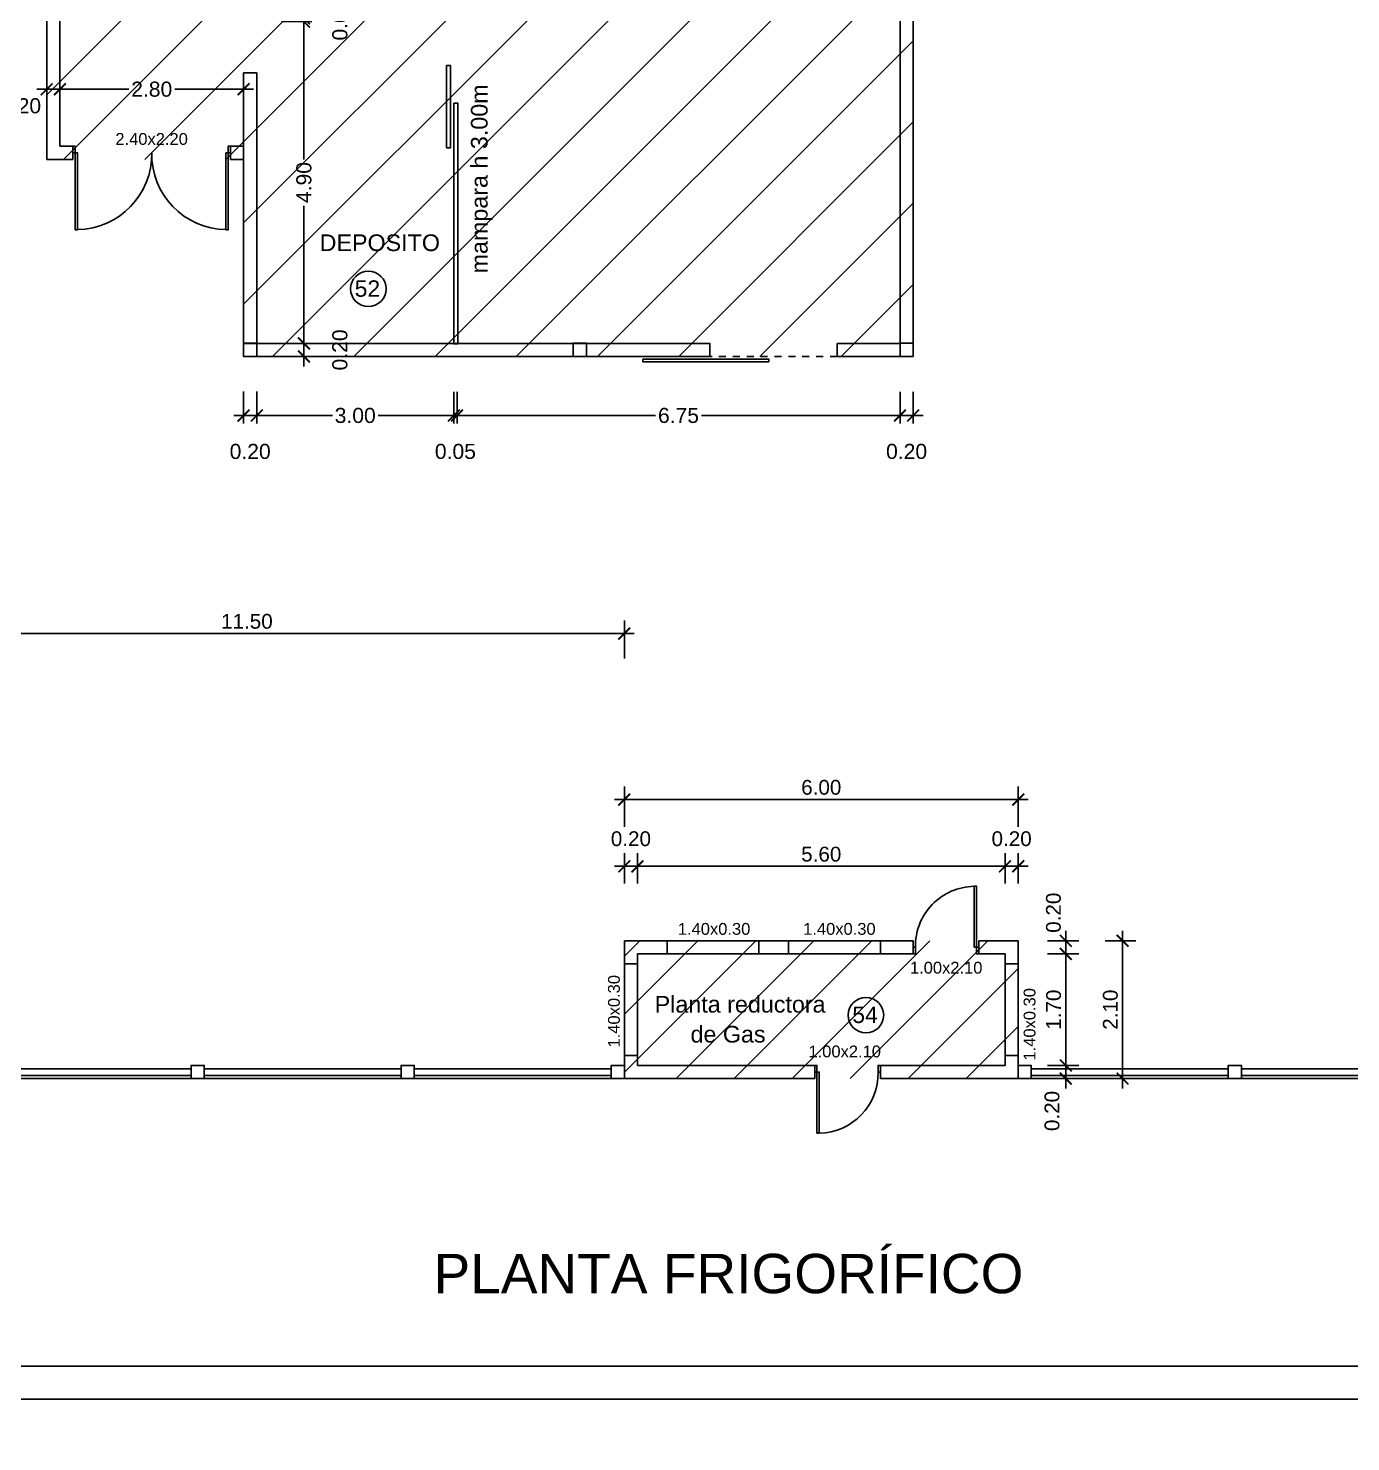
# Model space of a CAD drawing. Extents: x -106 to 115, y -156 to 65.
# Drawn here: x -39.38 to -19.23, y -106.64 to -85.11 of the extents above; entities that cross this region are included whole.
import ezdxf
from ezdxf.enums import TextEntityAlignment as Align

# ---------------------------------------------------------------- set-up
doc = ezdxf.new("R2010")
doc.units = 0
doc.header["$LTSCALE"] = 100
doc.header["$MEASUREMENT"] = 0
doc.linetypes.add('MCDASH01', pattern=[0.002117, 0.001058, -0.001058])
doc.layers.get('0').update_dxf_attribs({"color": 9, "linetype": 'CONTINUOUS'})
doc.layers.get('DEFPOINTS').update_dxf_attribs({"color": 9, "linetype": 'CONTINUOUS'})
for name, color, linetype in [('COTAS', 9, 'CONTINUOUS'), ('MARCOS', 9, 'CONTINUOUS'), ('MUROS', 9, 'CONTINUOUS'), ('PUERTAS', 9, 'CONTINUOUS'), ('RECUADRO', 9, 'CONTINUOUS'), ('texto', 9, 'CONTINUOUS'), ('UNTITLED-1', 9, 'CONTINUOUS')]:
    doc.layers.add(name, color=color, linetype=linetype)
doc.styles.get("Standard").update_dxf_attribs({"font": 'arial.ttf'})
doc.styles.add('STYLE1', font='arial.ttf', dxfattribs={"width": 0.9})
doc.dimstyles.new('ACOTA100', dxfattribs={"dimtxt": 0.225, "dimasz": 0.18, "dimexe": 0.2, "dimexo": 0.4, "dimgap": 0.07, "dimtad": 1, "dimzin": 0, "dimdsep": 46, "dimtxsty": 'STYLE1', "dimblk1": 'ARCHTICK', "dimblk2": 'ARCHTICK', "dimsah": 1, "dimcen": 0.05, "dimdle": 0.15, "dimclrd": 7, "dimclre": 7, "dimclrt": 7, "dimadec": 0, "dimazin": 0, "dimtfac": 1, "dimtmove": 2, "dimatfit": 3, "dimldrblk": 'ARCHTICK', "dimfxl": 1, "dimtvp": 1, "dimtolj": 1, "dimtzin": 0, "dimarcsym": 0})
doc.dimstyles.get("Standard").update_dxf_attribs({"dimtxt": 0.23, "dimasz": 0.18, "dimexe": 0.12, "dimexo": 0.2, "dimgap": 0.05, "dimtad": 0, "dimzin": 0, "dimdsep": 46, "dimtxsty": 'Standard', "dimblk": 'ARCHTICK', "dimcen": 0.09, "dimdle": 0.15, "dimadec": 0, "dimazin": 0, "dimtfac": 1, "dimtofl": 0, "dimtmove": 2, "dimatfit": 3, "dimfxl": 1, "dimtolj": 1, "dimtzin": 0, "dimarcsym": 0})

# ---------------------------------------------------------------- blocks, each defined once
blk = doc.blocks.new('_ARCHTICK')
at = {"color": 0, "linetype": 'ByBlock', "const_width": 0.15}
blk.add_lwpolyline([(-0.5, -0.5), (0.5, 0.5)], dxfattribs=at)
blk = doc.blocks.new('*D49')
at = {"layer": 'DEFPOINTS', "color": 0, "linetype": 'Continuous', "transparency": 16777216}
for p in [(-30.101, -97.874), (-30.301, -98.537), (-30.101, -98.537)]:
    blk.add_point(p, dxfattribs=at)
at = {"layer": 'MUROS', "color": 7, "linetype": 'Continuous', "lineweight": -2, "transparency": 16777216}
for p, q in [((-30.301, -98.137), (-30.301, -97.674)), ((-30.101, -98.137), (-30.101, -97.674)), ((-30.451, -97.874), (-29.951, -97.874))]:
    blk.add_line(p, q, dxfattribs=at)
at = {"layer": 'MUROS', "color": 7, "linetype": 'Continuous', "lineweight": -2, "transparency": 16777216, "xscale": 0.18, "yscale": 0.18, "zscale": 0.18, "rotation": 180}
blk.add_blockref('_ARCHTICK', (-30.301, -97.874), dxfattribs=at)
at = {"layer": 'MUROS', "color": 7, "linetype": 'Continuous', "lineweight": -2, "transparency": 16777216, "xscale": 0.18, "yscale": 0.18, "zscale": 0.18}
blk.add_blockref('_ARCHTICK', (-30.101, -97.874), dxfattribs=at)
at = {"layer": 'MUROS', "color": 7, "linetype": 'Continuous', "transparency": 16777216, "insert": (-30.201, -97.455), "char_height": 0.225, "attachment_point": 5}
blk.add_mtext('\\A1;0.20', dxfattribs=at)
blk = doc.blocks.new('*D50')
at = {"layer": 'DEFPOINTS', "color": 0, "linetype": 'Continuous', "transparency": 16777216}
for p in [(-24.501, -97.874), (-30.101, -98.537), (-24.501, -98.537)]:
    blk.add_point(p, dxfattribs=at)
at = {"layer": 'MUROS', "color": 7, "linetype": 'Continuous', "lineweight": -2, "transparency": 16777216}
for p, q in [((-30.101, -98.137), (-30.101, -97.674)), ((-24.501, -98.137), (-24.501, -97.674)), ((-30.251, -97.874), (-24.351, -97.874))]:
    blk.add_line(p, q, dxfattribs=at)
at = {"layer": 'MUROS', "color": 7, "linetype": 'Continuous', "lineweight": -2, "transparency": 16777216, "xscale": 0.18, "yscale": 0.18, "zscale": 0.18, "rotation": 180}
blk.add_blockref('_ARCHTICK', (-30.101, -97.874), dxfattribs=at)
at = {"layer": 'MUROS', "color": 7, "linetype": 'Continuous', "lineweight": -2, "transparency": 16777216, "xscale": 0.18, "yscale": 0.18, "zscale": 0.18}
blk.add_blockref('_ARCHTICK', (-24.501, -97.874), dxfattribs=at)
at = {"layer": 'MUROS', "color": 7, "linetype": 'Continuous', "transparency": 16777216, "insert": (-27.301, -97.69), "char_height": 0.225, "attachment_point": 5}
blk.add_mtext('\\A1;5.60', dxfattribs=at)
blk = doc.blocks.new('*D51')
at = {"layer": 'DEFPOINTS', "color": 0, "linetype": 'Continuous', "transparency": 16777216}
for p in [(-24.301, -97.874), (-24.501, -98.537), (-24.301, -98.537)]:
    blk.add_point(p, dxfattribs=at)
at = {"layer": 'MUROS', "color": 7, "linetype": 'Continuous', "lineweight": -2, "transparency": 16777216}
for p, q in [((-24.501, -98.137), (-24.501, -97.674)), ((-24.301, -98.137), (-24.301, -97.674)), ((-24.651, -97.874), (-24.151, -97.874))]:
    blk.add_line(p, q, dxfattribs=at)
at = {"layer": 'MUROS', "color": 7, "linetype": 'Continuous', "lineweight": -2, "transparency": 16777216, "xscale": 0.18, "yscale": 0.18, "zscale": 0.18, "rotation": 180}
blk.add_blockref('_ARCHTICK', (-24.501, -97.874), dxfattribs=at)
at = {"layer": 'MUROS', "color": 7, "linetype": 'Continuous', "lineweight": -2, "transparency": 16777216, "xscale": 0.18, "yscale": 0.18, "zscale": 0.18}
blk.add_blockref('_ARCHTICK', (-24.301, -97.874), dxfattribs=at)
at = {"layer": 'MUROS', "color": 7, "linetype": 'Continuous', "transparency": 16777216, "insert": (-24.401, -97.455), "char_height": 0.225, "attachment_point": 5}
blk.add_mtext('\\A1;0.20', dxfattribs=at)
blk = doc.blocks.new('*D52')
at = {"layer": 'DEFPOINTS', "color": 0, "linetype": 'Continuous', "transparency": 16777216}
for p in [(-24.255, -99.008), (-24.255, -99.208), (-23.576, -99.208)]:
    blk.add_point(p, dxfattribs=at)
at = {"layer": 'MUROS', "color": 7, "linetype": 'Continuous', "lineweight": -2, "transparency": 16777216}
for p, q in [((-23.855, -99.008), (-23.376, -99.008)), ((-23.576, -98.858), (-23.576, -99.358)), ((-23.855, -99.208), (-23.376, -99.208))]:
    blk.add_line(p, q, dxfattribs=at)
at = {"layer": 'MUROS', "color": 7, "linetype": 'Continuous', "lineweight": -2, "transparency": 16777216, "xscale": 0.18, "yscale": 0.18, "zscale": 0.18}
for p, rotation in [((-23.576, -99.008), 90), ((-23.576, -99.208), 270)]:
    blk.add_blockref('_ARCHTICK', p, dxfattribs=dict(at, rotation=rotation))
at = {"layer": 'MUROS', "color": 7, "linetype": 'Continuous', "transparency": 16777216, "insert": (-23.763, -98.581), "char_height": 0.225, "attachment_point": 5, "rotation": 90}
blk.add_mtext('\\A1;0.20', dxfattribs=at)
blk = doc.blocks.new('*D53')
at = {"layer": 'DEFPOINTS', "color": 0, "linetype": 'Continuous', "transparency": 16777216}
for p in [(-24.255, -99.208), (-24.255, -100.908), (-23.576, -100.908)]:
    blk.add_point(p, dxfattribs=at)
at = {"layer": 'MUROS', "color": 7, "linetype": 'Continuous', "lineweight": -2, "transparency": 16777216}
for p, q in [((-23.855, -99.208), (-23.376, -99.208)), ((-23.576, -99.058), (-23.576, -101.058)), ((-23.855, -100.908), (-23.376, -100.908))]:
    blk.add_line(p, q, dxfattribs=at)
at = {"layer": 'MUROS', "color": 7, "linetype": 'Continuous', "lineweight": -2, "transparency": 16777216, "xscale": 0.18, "yscale": 0.18, "zscale": 0.18}
for p, rotation in [((-23.576, -99.208), 90), ((-23.576, -100.908), 270)]:
    blk.add_blockref('_ARCHTICK', p, dxfattribs=dict(at, rotation=rotation))
at = {"layer": 'MUROS', "color": 7, "linetype": 'Continuous', "transparency": 16777216, "insert": (-23.761, -100.058), "char_height": 0.225, "attachment_point": 5, "rotation": 90}
blk.add_mtext('\\A1;1.70', dxfattribs=at)
blk = doc.blocks.new('*D54')
at = {"layer": 'DEFPOINTS', "color": 0, "linetype": 'Continuous', "transparency": 16777216}
for p in [(-24.255, -100.908), (-24.255, -101.108), (-23.576, -101.108)]:
    blk.add_point(p, dxfattribs=at)
at = {"layer": 'MUROS', "color": 7, "linetype": 'Continuous', "lineweight": -2, "transparency": 16777216}
for p, q in [((-23.576, -100.758), (-23.576, -101.258)), ((-23.855, -100.908), (-23.376, -100.908)), ((-23.855, -101.108), (-23.376, -101.108))]:
    blk.add_line(p, q, dxfattribs=at)
at = {"layer": 'MUROS', "color": 7, "linetype": 'Continuous', "lineweight": -2, "transparency": 16777216, "xscale": 0.18, "yscale": 0.18, "zscale": 0.18}
for p, rotation in [((-23.576, -100.908), 90), ((-23.576, -101.108), 270)]:
    blk.add_blockref('_ARCHTICK', p, dxfattribs=dict(at, rotation=rotation))
at = {"layer": 'MUROS', "color": 7, "linetype": 'Continuous', "transparency": 16777216, "insert": (-23.785, -101.601), "char_height": 0.225, "attachment_point": 5, "rotation": 90}
blk.add_mtext('\\A1;0.20', dxfattribs=at)
blk = doc.blocks.new('*D63')
at = {"layer": 'DEFPOINTS', "color": 0, "linetype": 'Continuous', "transparency": 16777216}
for p in [(-24.301, -96.857), (-30.301, -97.674), (-24.301, -97.674)]:
    blk.add_point(p, dxfattribs=at)
at = {"layer": 'MUROS', "color": 7, "linetype": 'Continuous', "lineweight": -2, "transparency": 16777216}
for p, q in [((-30.301, -97.274), (-30.301, -96.657)), ((-24.301, -97.274), (-24.301, -96.657)), ((-30.451, -96.857), (-24.151, -96.857))]:
    blk.add_line(p, q, dxfattribs=at)
at = {"layer": 'MUROS', "color": 7, "linetype": 'Continuous', "lineweight": -2, "transparency": 16777216, "xscale": 0.18, "yscale": 0.18, "zscale": 0.18, "rotation": 180}
blk.add_blockref('_ARCHTICK', (-30.301, -96.857), dxfattribs=at)
at = {"layer": 'MUROS', "color": 7, "linetype": 'Continuous', "lineweight": -2, "transparency": 16777216, "xscale": 0.18, "yscale": 0.18, "zscale": 0.18}
blk.add_blockref('_ARCHTICK', (-24.301, -96.857), dxfattribs=at)
at = {"layer": 'MUROS', "color": 7, "linetype": 'Continuous', "transparency": 16777216, "insert": (-27.301, -96.672), "char_height": 0.225, "attachment_point": 5}
blk.add_mtext('\\A1;6.00', dxfattribs=at)
blk = doc.blocks.new('*D64')
at = {"layer": 'DEFPOINTS', "color": 0, "linetype": 'Continuous', "transparency": 16777216}
for p in [(-23.376, -99.008), (-23.376, -101.108), (-22.711, -101.108)]:
    blk.add_point(p, dxfattribs=at)
at = {"layer": 'MUROS', "color": 7, "linetype": 'Continuous', "lineweight": -2, "transparency": 16777216}
for p, q in [((-22.976, -99.008), (-22.511, -99.008)), ((-22.711, -98.858), (-22.711, -101.258)), ((-22.976, -101.108), (-22.511, -101.108))]:
    blk.add_line(p, q, dxfattribs=at)
at = {"layer": 'MUROS', "color": 7, "linetype": 'Continuous', "lineweight": -2, "transparency": 16777216, "xscale": 0.18, "yscale": 0.18, "zscale": 0.18}
for p, rotation in [((-22.711, -99.008), 90), ((-22.711, -101.108), 270)]:
    blk.add_blockref('_ARCHTICK', p, dxfattribs=dict(at, rotation=rotation))
at = {"layer": 'MUROS', "color": 7, "linetype": 'Continuous', "transparency": 16777216, "insert": (-22.896, -100.058), "char_height": 0.225, "attachment_point": 5, "rotation": 90}
blk.add_mtext('\\A1;2.10', dxfattribs=at)
blk = doc.blocks.new('*D67')
at = {"layer": 'DEFPOINTS', "color": 0, "linetype": 'Continuous', "transparency": 16777216}
for p in [(-30.301, -94.328), (-41.801, -95.107), (-30.301, -95.107)]:
    blk.add_point(p, dxfattribs=at)
at = {"layer": 'MUROS', "color": 7, "linetype": 'Continuous', "lineweight": -2, "transparency": 16777216}
for p, q in [((-41.801, -94.707), (-41.801, -94.128)), ((-30.301, -94.707), (-30.301, -94.128)), ((-41.951, -94.328), (-30.151, -94.328))]:
    blk.add_line(p, q, dxfattribs=at)
at = {"layer": 'MUROS', "color": 7, "linetype": 'Continuous', "lineweight": -2, "transparency": 16777216, "xscale": 0.18, "yscale": 0.18, "zscale": 0.18, "rotation": 180}
blk.add_blockref('_ARCHTICK', (-41.801, -94.328), dxfattribs=at)
at = {"layer": 'MUROS', "color": 7, "linetype": 'Continuous', "lineweight": -2, "transparency": 16777216, "xscale": 0.18, "yscale": 0.18, "zscale": 0.18}
blk.add_blockref('_ARCHTICK', (-30.301, -94.328), dxfattribs=at)
at = {"layer": 'MUROS', "color": 7, "linetype": 'Continuous', "transparency": 16777216, "insert": (-36.051, -94.143), "char_height": 0.225, "attachment_point": 5}
blk.add_mtext('\\A1;11.50', dxfattribs=at)
blk = doc.blocks.new('*D104')
at = {"layer": 'COTAS', "color": 0, "linetype": 'Continuous', "lineweight": -2, "transparency": 16777216}
for p, q in [((-36.101, -90.641), (-36.101, -91.127)), ((-35.901, -90.641), (-35.901, -91.127)), ((-36.251, -91.007), (-35.751, -91.007))]:
    blk.add_line(p, q, dxfattribs=at)
at = {"layer": 'DEFPOINTS', "color": 0, "linetype": 'Continuous', "transparency": 16777216}
for p in [(-36.101, -90.441), (-35.901, -90.441), (-35.901, -91.007)]:
    blk.add_point(p, dxfattribs=at)
at = {"layer": 'COTAS', "color": 0, "linetype": 'Continuous', "lineweight": -2, "transparency": 16777216, "xscale": 0.18, "yscale": 0.18, "zscale": 0.18, "rotation": 180}
blk.add_blockref('_ARCHTICK', (-36.101, -91.007), dxfattribs=at)
at = {"layer": 'COTAS', "color": 0, "linetype": 'Continuous', "lineweight": -2, "transparency": 16777216, "xscale": 0.18, "yscale": 0.18, "zscale": 0.18}
blk.add_blockref('_ARCHTICK', (-35.901, -91.007), dxfattribs=at)
at = {"layer": 'COTAS', "color": 0, "linetype": 'Continuous', "transparency": 16777216, "insert": (-36.001, -91.555), "char_height": 0.23, "attachment_point": 5}
blk.add_mtext('\\A1;0.20', dxfattribs=at)
blk = doc.blocks.new('*D105')
at = {"layer": 'COTAS', "color": 0, "linetype": 'Continuous', "lineweight": -2, "transparency": 16777216}
for p, q in [((-35.901, -90.641), (-35.901, -91.127)), ((-32.9, -90.644), (-32.9, -91.127)), ((-36.051, -91.007), (-34.749, -91.007)), ((-32.75, -91.007), (-34.052, -91.007))]:
    blk.add_line(p, q, dxfattribs=at)
at = {"layer": 'DEFPOINTS', "color": 0, "linetype": 'Continuous', "transparency": 16777216}
for p in [(-35.901, -90.441), (-32.9, -90.444), (-32.9, -91.007)]:
    blk.add_point(p, dxfattribs=at)
at = {"layer": 'COTAS', "color": 0, "linetype": 'Continuous', "lineweight": -2, "transparency": 16777216, "xscale": 0.18, "yscale": 0.18, "zscale": 0.18, "rotation": 180}
blk.add_blockref('_ARCHTICK', (-35.901, -91.007), dxfattribs=at)
at = {"layer": 'COTAS', "color": 0, "linetype": 'Continuous', "lineweight": -2, "transparency": 16777216, "xscale": 0.18, "yscale": 0.18, "zscale": 0.18}
blk.add_blockref('_ARCHTICK', (-32.9, -91.007), dxfattribs=at)
at = {"layer": 'COTAS', "color": 0, "linetype": 'Continuous', "transparency": 16777216, "insert": (-34.401, -91.007), "char_height": 0.23, "attachment_point": 5}
blk.add_mtext('\\A1;3.00', dxfattribs=at)
blk = doc.blocks.new('*D106')
at = {"layer": 'COTAS', "color": 0, "linetype": 'Continuous', "lineweight": -2, "transparency": 16777216}
for p, q in [((-32.9, -90.644), (-32.9, -91.127)), ((-32.85, -90.644), (-32.85, -91.127)), ((-32.9, -91.007), (-33.08, -91.007)), ((-32.85, -91.007), (-32.67, -91.007))]:
    blk.add_line(p, q, dxfattribs=at)
at = {"layer": 'DEFPOINTS', "color": 0, "linetype": 'Continuous', "transparency": 16777216}
for p in [(-32.9, -90.444), (-32.85, -90.444), (-32.85, -91.007)]:
    blk.add_point(p, dxfattribs=at)
at = {"layer": 'COTAS', "color": 0, "linetype": 'Continuous', "lineweight": -2, "transparency": 16777216, "xscale": 0.18, "yscale": 0.18, "zscale": 0.18}
blk.add_blockref('_ARCHTICK', (-32.9, -91.007), dxfattribs=at)
at = {"layer": 'COTAS', "color": 0, "linetype": 'Continuous', "lineweight": -2, "transparency": 16777216, "xscale": 0.18, "yscale": 0.18, "zscale": 0.18, "rotation": 180}
blk.add_blockref('_ARCHTICK', (-32.85, -91.007), dxfattribs=at)
at = {"layer": 'COTAS', "color": 0, "linetype": 'Continuous', "transparency": 16777216, "insert": (-32.875, -91.555), "char_height": 0.23, "attachment_point": 5}
blk.add_mtext('\\A1;0.05', dxfattribs=at)
blk = doc.blocks.new('*D107')
at = {"layer": 'COTAS', "color": 0, "linetype": 'Continuous', "lineweight": -2, "transparency": 16777216}
for p, q in [((-32.85, -90.644), (-32.85, -91.127)), ((-26.101, -90.644), (-26.101, -91.127)), ((-33, -91.007), (-29.826, -91.007)), ((-25.951, -91.007), (-29.125, -91.007))]:
    blk.add_line(p, q, dxfattribs=at)
at = {"layer": 'DEFPOINTS', "color": 0, "linetype": 'Continuous', "transparency": 16777216}
for p in [(-32.85, -90.444), (-26.101, -90.444), (-26.101, -91.007)]:
    blk.add_point(p, dxfattribs=at)
at = {"layer": 'COTAS', "color": 0, "linetype": 'Continuous', "lineweight": -2, "transparency": 16777216, "xscale": 0.18, "yscale": 0.18, "zscale": 0.18, "rotation": 180}
blk.add_blockref('_ARCHTICK', (-32.85, -91.007), dxfattribs=at)
at = {"layer": 'COTAS', "color": 0, "linetype": 'Continuous', "lineweight": -2, "transparency": 16777216, "xscale": 0.18, "yscale": 0.18, "zscale": 0.18}
blk.add_blockref('_ARCHTICK', (-26.101, -91.007), dxfattribs=at)
at = {"layer": 'COTAS', "color": 0, "linetype": 'Continuous', "transparency": 16777216, "insert": (-29.476, -91.007), "char_height": 0.23, "attachment_point": 5}
blk.add_mtext('\\A1;6.75', dxfattribs=at)
blk = doc.blocks.new('*D108')
at = {"layer": 'COTAS', "color": 0, "linetype": 'Continuous', "lineweight": -2, "transparency": 16777216}
for p, q in [((-26.101, -90.644), (-26.101, -91.127)), ((-25.901, -90.644), (-25.901, -91.127)), ((-26.251, -91.007), (-25.751, -91.007))]:
    blk.add_line(p, q, dxfattribs=at)
at = {"layer": 'DEFPOINTS', "color": 0, "linetype": 'Continuous', "transparency": 16777216}
for p in [(-26.101, -90.444), (-25.901, -90.444), (-25.901, -91.007)]:
    blk.add_point(p, dxfattribs=at)
at = {"layer": 'COTAS', "color": 0, "linetype": 'Continuous', "lineweight": -2, "transparency": 16777216, "xscale": 0.18, "yscale": 0.18, "zscale": 0.18, "rotation": 180}
blk.add_blockref('_ARCHTICK', (-26.101, -91.007), dxfattribs=at)
at = {"layer": 'COTAS', "color": 0, "linetype": 'Continuous', "lineweight": -2, "transparency": 16777216, "xscale": 0.18, "yscale": 0.18, "zscale": 0.18}
blk.add_blockref('_ARCHTICK', (-25.901, -91.007), dxfattribs=at)
at = {"layer": 'COTAS', "color": 0, "linetype": 'Continuous', "transparency": 16777216, "insert": (-26.001, -91.555), "char_height": 0.23, "attachment_point": 5}
blk.add_mtext('\\A1;0.20', dxfattribs=at)
blk = doc.blocks.new('*D109')
at = {"layer": 'COTAS', "color": 0, "linetype": 'Continuous', "lineweight": -2, "transparency": 16777216}
for p, q in [((-35.182, -90.258), (-35.182, -89.758)), ((-35.523, -89.908), (-35.062, -89.908)), ((-35.523, -90.108), (-35.062, -90.108))]:
    blk.add_line(p, q, dxfattribs=at)
at = {"layer": 'DEFPOINTS', "color": 0, "linetype": 'Continuous', "transparency": 16777216}
for p in [(-35.723, -89.908), (-35.182, -89.908), (-35.723, -90.108)]:
    blk.add_point(p, dxfattribs=at)
at = {"layer": 'COTAS', "color": 0, "linetype": 'Continuous', "lineweight": -2, "transparency": 16777216, "xscale": 0.18, "yscale": 0.18, "zscale": 0.18}
for p, rotation in [((-35.182, -89.908), 90), ((-35.182, -90.108), 270)]:
    blk.add_blockref('_ARCHTICK', p, dxfattribs=dict(at, rotation=rotation))
at = {"layer": 'COTAS', "color": 0, "linetype": 'Continuous', "transparency": 16777216, "insert": (-34.634, -90.008), "char_height": 0.23, "attachment_point": 5, "rotation": 90}
blk.add_mtext('\\A1;0.20', dxfattribs=at)
blk = doc.blocks.new('*D110')
at = {"layer": 'COTAS', "color": 0, "linetype": 'Continuous', "lineweight": -2, "transparency": 16777216}
for p, q in [((-35.523, -85.007), (-35.062, -85.007)), ((-35.182, -84.857), (-35.182, -87.105)), ((-35.182, -90.058), (-35.182, -87.811)), ((-35.523, -89.908), (-35.062, -89.908))]:
    blk.add_line(p, q, dxfattribs=at)
at = {"layer": 'DEFPOINTS', "color": 0, "linetype": 'Continuous', "transparency": 16777216}
for p in [(-35.723, -85.007), (-35.182, -85.007), (-35.723, -89.908)]:
    blk.add_point(p, dxfattribs=at)
at = {"layer": 'COTAS', "color": 0, "linetype": 'Continuous', "lineweight": -2, "transparency": 16777216, "xscale": 0.18, "yscale": 0.18, "zscale": 0.18}
for p, rotation in [((-35.182, -85.007), 90), ((-35.182, -89.908), 270)]:
    blk.add_blockref('_ARCHTICK', p, dxfattribs=dict(at, rotation=rotation))
at = {"layer": 'COTAS', "color": 0, "linetype": 'Continuous', "transparency": 16777216, "insert": (-35.182, -87.458), "char_height": 0.23, "attachment_point": 5, "rotation": 90}
blk.add_mtext('\\A1;4.90', dxfattribs=at)
blk = doc.blocks.new('*D111')
at = {"layer": 'COTAS', "color": 0, "linetype": 'Continuous', "lineweight": -2, "transparency": 16777216}
for p, q in [((-35.182, -84.957), (-35.182, -84.777)), ((-35.523, -84.957), (-35.062, -84.957)), ((-35.523, -85.007), (-35.062, -85.007)), ((-35.182, -85.007), (-35.182, -85.187))]:
    blk.add_line(p, q, dxfattribs=at)
at = {"layer": 'DEFPOINTS', "color": 0, "linetype": 'Continuous', "transparency": 16777216}
for p in [(-35.723, -84.957), (-35.723, -85.007), (-35.182, -84.957)]:
    blk.add_point(p, dxfattribs=at)
at = {"layer": 'COTAS', "color": 0, "linetype": 'Continuous', "lineweight": -2, "transparency": 16777216, "xscale": 0.18, "yscale": 0.18, "zscale": 0.18}
for p, rotation in [((-35.182, -84.957), 270), ((-35.182, -85.007), 90)]:
    blk.add_blockref('_ARCHTICK', p, dxfattribs=dict(at, rotation=rotation))
at = {"layer": 'COTAS', "color": 0, "linetype": 'Continuous', "transparency": 16777216, "insert": (-34.634, -84.982), "char_height": 0.23, "attachment_point": 5, "rotation": 90}
blk.add_mtext('\\A1;0.05', dxfattribs=at)
blk = doc.blocks.new('*D124')
at = {"layer": 'COTAS', "color": 0, "linetype": 'Continuous', "lineweight": -2, "transparency": 16777216}
for p, q in [((-38.901, -85.841), (-38.901, -86.157)), ((-36.101, -85.841), (-36.101, -86.157)), ((-39.051, -86.037), (-37.851, -86.037)), ((-35.951, -86.037), (-37.151, -86.037))]:
    blk.add_line(p, q, dxfattribs=at)
at = {"layer": 'DEFPOINTS', "color": 0, "linetype": 'Continuous', "transparency": 16777216}
for p in [(-38.901, -85.641), (-36.101, -85.641), (-36.101, -86.037)]:
    blk.add_point(p, dxfattribs=at)
at = {"layer": 'COTAS', "color": 0, "linetype": 'Continuous', "lineweight": -2, "transparency": 16777216, "xscale": 0.18, "yscale": 0.18, "zscale": 0.18, "rotation": 180}
blk.add_blockref('_ARCHTICK', (-38.901, -86.037), dxfattribs=at)
at = {"layer": 'COTAS', "color": 0, "linetype": 'Continuous', "lineweight": -2, "transparency": 16777216, "xscale": 0.18, "yscale": 0.18, "zscale": 0.18}
blk.add_blockref('_ARCHTICK', (-36.101, -86.037), dxfattribs=at)
at = {"layer": 'COTAS', "color": 0, "linetype": 'Continuous', "transparency": 16777216, "insert": (-37.501, -86.037), "char_height": 0.23, "attachment_point": 5}
blk.add_mtext('\\A1;2.80', dxfattribs=at)

msp = doc.modelspace()

# ---------------------------------------------------------------- hatches: boundary and pattern name
at = {"layer": 'COTAS', "linetype": 'Continuous'}
h = msp.add_hatch(dxfattribs=at)
h.set_pattern_fill('ANSI31', color=256, scale=7, style=0)
edge = h.paths.add_edge_path()
edge.add_line((-36.1, -69.907), (-25.9, -69.907))
edge.add_line((-25.9, -69.907), (-25.9, -72.707))
edge.add_line((-25.9, -72.707), (-23.501, -72.707))
edge.add_line((-23.501, -72.707), (-23.401, -72.707))
edge.add_line((-23.401, -72.707), (-23.401, -70.007))
edge.add_line((-23.401, -70.007), (-20.701, -70.007))
edge.add_line((-20.701, -70.007), (-20.701, -80.107))
edge.add_line((-20.701, -80.107), (-25.9, -80.107))
edge.add_line((-25.9, -80.107), (-25.901, -90.106))
edge.add_line((-25.901, -90.106), (-36.101, -90.108))
edge.add_line((-36.101, -90.108), (-36.101, -87.106))
edge.add_line((-36.101, -87.106), (-39.101, -87.106))
edge.add_line((-39.101, -87.106), (-39.101, -79.907))
edge.add_line((-39.101, -79.907), (-38.65, -79.907))
edge.add_line((-38.65, -79.907), (-38.65, -74.307))
edge.add_line((-38.65, -74.307), (-36.1, -74.307))
edge.add_line((-36.1, -74.307), (-36.1, -69.379))
h = msp.add_hatch(dxfattribs=at)
h.set_pattern_fill('ANSI31', color=256, scale=5, style=0)
h.paths.add_polyline_path([(-44.801, -96.108), (-41.801, -96.108), (-41.801, -99.908), (-44.801, -99.908)])
h.paths.add_polyline_path([(-30.301, -99.008), (-24.301, -99.008), (-24.301, -101.108), (-30.301, -101.108)])

# ---------------------------------------------------------------- linework, layer by layer
for p, q in [((-39.101, -85.841), (-39.101, -86.157)), ((-38.901, -85.841), (-38.901, -86.157)), ((-39.251, -86.037), (-38.751, -86.037))]:
    msp.add_line(p, q, dxfattribs=at)
at = {"layer": 'MARCOS', "linetype": 'Continuous'}
for points in [[(-24.936, -99.108), (-24.971, -99.108), (-24.971, -98.178), (-24.936, -98.178)], [(-27.366, -101.008), (-27.331, -101.008), (-27.331, -101.938), (-27.366, -101.938)]]:
    msp.add_lwpolyline(points, close=True, dxfattribs=at)
at = {"layer": 'MARCOS', "linetype": 'Continuous', "flags": 128}
for points in [[(-25.901, -99.208), (-25.866, -99.208), (-25.866, -99.108), (-25.901, -99.108)], [(-24.901, -99.208), (-24.936, -99.208), (-24.936, -99.108), (-24.901, -99.108)], [(-27.401, -100.908), (-27.366, -100.908), (-27.366, -101.008), (-27.401, -101.008)], [(-26.401, -100.908), (-26.436, -100.908), (-26.436, -101.008), (-26.401, -101.008)]]:
    msp.add_lwpolyline(points, dxfattribs=at)
at = {"layer": 'MARCOS', "linetype": 'Continuous'}
for centre, start, end in [((-24.954, -99.091), 91.0987, 181.0987), ((-27.349, -101.026), 271.0987, 1.0987)]:
    msp.add_arc(centre, 0.913, start, end, dxfattribs=at)
at = {"layer": 'MUROS', "linetype": 'Continuous'}
for p, q in [((-39.101, -82.108), (-39.101, -87.106)), ((-38.901, -86.906), (-38.901, -82.108)), ((-36.101, -85.786), (-35.901, -85.786)), ((-38.701, -86.906), (-38.901, -86.906)), ((-38.701, -87.106), (-38.701, -86.906)), ((-36.101, -86.906), (-36.301, -86.906)), ((-36.301, -87.106), (-36.301, -86.906)), ((-39.101, -87.106), (-38.701, -87.106)), ((-36.301, -87.106), (-36.101, -87.106)), ((-30.301, -99.008), (-30.301, -99.358)), ((-29.651, -99.008), (-30.301, -99.008)), ((-29.651, -99.208), (-29.651, -99.008)), ((-29.651, -99.008), (-28.251, -99.008)), ((-28.251, -99.208), (-28.251, -99.008)), ((-27.801, -99.008), (-28.251, -99.008)), ((-27.801, -99.208), (-27.801, -99.008)), ((-27.801, -99.008), (-26.401, -99.008)), ((-25.901, -99.008), (-26.401, -99.008)), ((-26.401, -99.208), (-26.401, -99.008)), ((-25.901, -99.208), (-25.901, -99.008)), ((-24.301, -99.008), (-24.901, -99.008)), ((-24.901, -99.208), (-24.901, -99.008)), ((-24.301, -99.358), (-24.301, -99.008)), ((-30.101, -99.208), (-30.101, -99.358)), ((-29.651, -99.208), (-30.101, -99.208)), ((-29.651, -99.208), (-28.251, -99.208)), ((-27.801, -99.208), (-28.251, -99.208)), ((-27.801, -99.208), (-26.401, -99.208)), ((-25.901, -99.208), (-26.401, -99.208)), ((-24.501, -99.208), (-24.901, -99.208)), ((-24.501, -99.358), (-24.501, -99.208)), ((-30.101, -99.358), (-30.301, -99.358)), ((-30.301, -99.358), (-30.301, -100.758)), ((-30.101, -99.358), (-30.101, -100.758)), ((-24.501, -99.358), (-24.301, -99.358)), ((-24.501, -99.358), (-24.501, -100.758)), ((-24.301, -99.358), (-24.301, -100.758)), ((-30.101, -100.758), (-30.301, -100.758)), ((-30.301, -100.758), (-30.301, -101.108)), ((-30.101, -100.758), (-30.101, -100.908)), ((-24.501, -100.908), (-24.501, -100.758)), ((-24.501, -100.758), (-24.301, -100.758)), ((-24.301, -101.108), (-24.301, -100.758)), ((-39.901, -100.958), (-36.901, -100.958)), ((-36.701, -100.958), (-33.701, -100.958)), ((-33.501, -100.958), (-30.501, -100.958)), ((-30.101, -100.908), (-27.401, -100.908)), ((-27.401, -101.108), (-27.401, -100.908)), ((-26.401, -101.108), (-26.401, -100.908)), ((-26.401, -100.908), (-24.501, -100.908)), ((-24.101, -100.958), (-21.101, -100.958)), ((-20.901, -100.958), (-17.901, -100.958)), ((-30.301, -101.108), (-47.205, -101.108)), ((-39.901, -101.058), (-36.901, -101.058)), ((-36.701, -101.058), (-33.701, -101.058)), ((-33.501, -101.058), (-30.501, -101.058)), ((-30.301, -101.108), (-27.401, -101.108)), ((-26.401, -101.108), (-24.301, -101.108)), ((31.917, -101.108), (-24.301, -101.108)), ((-24.101, -101.058), (-21.101, -101.058)), ((-20.901, -101.058), (-17.901, -101.058))]:
    msp.add_line(p, q, dxfattribs=at)
for points in [[(-36.901, -101.108), (-36.701, -101.108), (-36.701, -100.908), (-36.901, -100.908)], [(-33.701, -101.108), (-33.501, -101.108), (-33.501, -100.908), (-33.701, -100.908)], [(-30.501, -101.108), (-30.301, -101.108), (-30.301, -100.908), (-30.501, -100.908)], [(-24.301, -101.108), (-24.101, -101.108), (-24.101, -100.908), (-24.301, -100.908)], [(-21.101, -101.108), (-20.901, -101.108), (-20.901, -100.908), (-21.101, -100.908)]]:
    msp.add_lwpolyline(points, close=True, dxfattribs=at)
at = {"layer": 'PUERTAS', "linetype": 'Continuous'}
for points in [[(-38.701, -86.906), (-38.666, -86.906), (-38.666, -87.006), (-38.701, -87.006)], [(-36.336, -86.906), (-36.301, -86.906), (-36.301, -87.006), (-36.336, -87.006)], [(-38.666, -87.006), (-38.631, -87.006), (-38.631, -88.176), (-38.666, -88.176)], [(-36.336, -87.006), (-36.371, -87.006), (-36.371, -88.176), (-36.336, -88.176)]]:
    msp.add_lwpolyline(points, close=True, dxfattribs=at)
for centre, start, end in [((-38.651, -87.026), 270.9963, 0.9963), ((-36.351, -87.026), 179.0037, 269.0037)]:
    msp.add_arc(centre, 1.15, start, end, dxfattribs=at)
at = {"layer": 'RECUADRO', "linetype": 'Continuous'}
for points in [[(-49.788, -6.855), (75.434, -6.855), (75.434, -105.99), (-49.788, -105.99)], [(-47.288, -7.355), (74.934, -7.355), (74.934, -105.49), (-47.288, -105.49)]]:
    msp.add_lwpolyline(points, close=True, dxfattribs=at)
at = {"layer": 'texto', "linetype": 'Continuous'}
for centre, radius in [((4.578, -45.728), 110.721), ((-34.201, -89.078), 0.27), ((-26.62, -100.141), 0.27)]:
    msp.add_circle(centre, radius, dxfattribs=at)
at = {"layer": 'UNTITLED-1', "linetype": 'Continuous'}
for points in [[(-26.101, -79.908), (-25.901, -79.908), (-25.901, -90.108), (-26.101, -90.108)], [(-33.009, -85.677), (-32.949, -85.677), (-32.949, -86.927), (-33.009, -86.927)], [(-32.9, -86.247), (-32.84, -86.247), (-32.84, -89.917), (-32.9, -89.917)], [(-36.101, -89.906), (-35.901, -89.906), (-35.901, -90.106), (-36.101, -90.106)], [(-36.101, -89.908), (-35.901, -89.908), (-35.901, -90.108), (-36.101, -90.108)], [(-35.901, -89.908), (-29.001, -89.908), (-29.001, -90.108), (-35.901, -90.108)], [(-31.079, -89.906), (-30.879, -89.906), (-30.879, -90.106), (-31.079, -90.106)], [(-27.061, -89.908), (-26.101, -89.908), (-26.101, -90.108), (-27.061, -90.108)], [(-26.101, -89.906), (-25.901, -89.906), (-25.901, -90.106), (-26.101, -90.106)], [(-30.021, -90.148), (-28.101, -90.148), (-28.101, -90.188), (-30.021, -90.188)]]:
    msp.add_lwpolyline(points, close=True, dxfattribs=at)
msp.add_lwpolyline([(-35.901, -85.786), (-35.901, -90.108), (-36.101, -90.108), (-36.101, -85.786)], dxfattribs=at)
msp.add_lwpolyline([(-35.901, -85.786), (-35.901, -90.108), (-36.101, -90.108), (-36.101, -85.786)], dxfattribs=at)
at = {"layer": 'UNTITLED-1', "linetype": 'MCDASH01'}
msp.add_lwpolyline([(-27.061, -89.908), (-27.061, -90.108), (-29.001, -90.108), (-29.001, -89.908)], dxfattribs=at)

# ---------------------------------------------------------------- block references
at = {"layer": 'COTAS', "linetype": 'Continuous', "xscale": 0.18, "yscale": 0.18, "zscale": 0.18, "rotation": 180}
msp.add_blockref('_ARCHTICK', (-39.101, -86.037), dxfattribs=at)
at = {"layer": 'COTAS', "linetype": 'Continuous', "xscale": 0.18, "yscale": 0.18, "zscale": 0.18}
msp.add_blockref('_ARCHTICK', (-38.901, -86.037), dxfattribs=at)

# ---------------------------------------------------------------- texts
at = {"linetype": 'Continuous'}
for s, p in [('2.40x2.20', (-38.055, -86.884)), ('1.40x0.30', (-29.486, -98.917)), ('1.40x0.30', (-27.577, -98.917)), ('1.00x2.10', (-25.95, -99.508)), ('1.00x2.10', (-27.496, -100.784))]:
    msp.add_text(s, height=0.18, dxfattribs=at).set_placement(p)
for p in [(-30.37, -100.634), (-24.038, -100.833)]:
    msp.add_text('1.40x0.30', height=0.18, rotation=90, dxfattribs=at).set_placement(p)
at = {"layer": 'COTAS', "linetype": 'Continuous', "insert": (-39.499, -86.29), "char_height": 0.23, "attachment_point": 5}
msp.add_mtext('\\A1;0.20', dxfattribs=at)
at = {"layer": 'texto', "linetype": 'Continuous'}
for s, p in [('52', (-34.215, -89.198)), ('54', (-26.634, -100.261))]:
    msp.add_text(s, height=0.25, dxfattribs=at).set_placement(p, align=Align.CENTER)
at = {"layer": 'UNTITLED-1'}
msp.add_text('mampara h 3.00m', height=0.254, rotation=90, dxfattribs=at).set_placement((-32.384, -88.842))
for s, height, p in [('DEPOSITO', 0.254, (-34.943, -88.502)), ('Planta reductora', 0.254, (-29.839, -100.102)), ('de Gas', 0.254, (-29.293, -100.558)), ('PLANTA FRIGORÍFICO', 0.6, (-33.208, -104.377))]:
    msp.add_text(s, height=height, dxfattribs=at).set_placement(p)

# ---------------------------------------------------------------- dimensions: what is measured, and where the dimension line sits
at = {"layer": 'COTAS', "linetype": 'Continuous'}
for base, p1, p2, picture, middle in [((-35.182, -84.957), (-35.723, -85.007), (-35.723, -84.957), '*D111', (-34.634, -84.982)), ((-35.182, -85.007), (-35.723, -89.908), (-35.723, -85.007), '*D110', (-35.182, -87.458)), ((-35.182, -89.908), (-35.723, -90.108), (-35.723, -89.908), '*D109', (-34.634, -90.008))]:
    dim = msp.add_linear_dim(base=base, p1=p1, p2=p2, angle=90, dimstyle='Standard', dxfattribs=at)
    dim.commit()
    dim.dimension.update_dxf_attribs({"geometry": picture, "text_midpoint": middle})
for base, p1, p2, picture, middle in [((-36.101, -86.037), (-38.901, -85.641), (-36.101, -85.641), '*D124', (-37.501, -86.037)), ((-35.901, -91.007), (-36.101, -90.441), (-35.901, -90.441), '*D104', (-36.001, -91.555)), ((-32.9, -91.007), (-35.901, -90.441), (-32.9, -90.444), '*D105', (-34.401, -91.007)), ((-32.85, -91.007), (-32.9, -90.444), (-32.85, -90.444), '*D106', (-32.875, -91.555)), ((-26.101, -91.007), (-32.85, -90.444), (-26.101, -90.444), '*D107', (-29.476, -91.007)), ((-25.901, -91.007), (-26.101, -90.444), (-25.901, -90.444), '*D108', (-26.001, -91.555))]:
    dim = msp.add_linear_dim(base=base, p1=p1, p2=p2, dimstyle='Standard', dxfattribs=at)
    dim.commit()
    dim.dimension.update_dxf_attribs({"geometry": picture, "text_midpoint": middle})
at = {"layer": 'MUROS', "linetype": 'Continuous'}
for base, p1, p2, picture, middle in [((-30.301, -94.328), (-41.801, -95.107), (-30.301, -95.107), '*D67', (-36.051, -94.143)), ((-24.301, -96.857), (-30.301, -97.674), (-24.301, -97.674), '*D63', (-27.301, -96.672)), ((-30.101, -97.874), (-30.301, -98.537), (-30.101, -98.537), '*D49', (-30.201, -97.455)), ((-24.301, -97.874), (-24.501, -98.537), (-24.301, -98.537), '*D51', (-24.401, -97.455)), ((-24.501, -97.874), (-30.101, -98.537), (-24.501, -98.537), '*D50', (-27.301, -97.69))]:
    dim = msp.add_linear_dim(base=base, p1=p1, p2=p2, dimstyle='ACOTA100', override={"dimtxsty": 'Standard'}, dxfattribs=at)
    dim.commit()
    dim.dimension.update_dxf_attribs({"geometry": picture, "text_midpoint": middle})
for base, p1, p2, picture, middle in [((-23.576, -99.208), (-24.255, -99.008), (-24.255, -99.208), '*D52', (-23.763, -98.581)), ((-23.576, -101.108), (-24.255, -100.908), (-24.255, -101.108), '*D54', (-23.785, -101.601))]:
    dim = msp.add_linear_dim(base=base, p1=p1, p2=p2, angle=90, dimstyle='ACOTA100', override={"dimtxsty": 'Standard'}, dxfattribs=at)
    dim.commit()
    dim.dimension.update_dxf_attribs({"geometry": picture, "text_midpoint": middle, "dimtype": 160})
for base, p1, p2, picture, middle in [((-22.711, -101.108), (-23.376, -99.008), (-23.376, -101.108), '*D64', (-22.896, -100.058)), ((-23.576, -100.908), (-24.255, -99.208), (-24.255, -100.908), '*D53', (-23.761, -100.058))]:
    dim = msp.add_linear_dim(base=base, p1=p1, p2=p2, angle=90, dimstyle='ACOTA100', override={"dimtxsty": 'Standard'}, dxfattribs=at)
    dim.commit()
    dim.dimension.update_dxf_attribs({"geometry": picture, "text_midpoint": middle})

doc.saveas('drawing.dxf')
